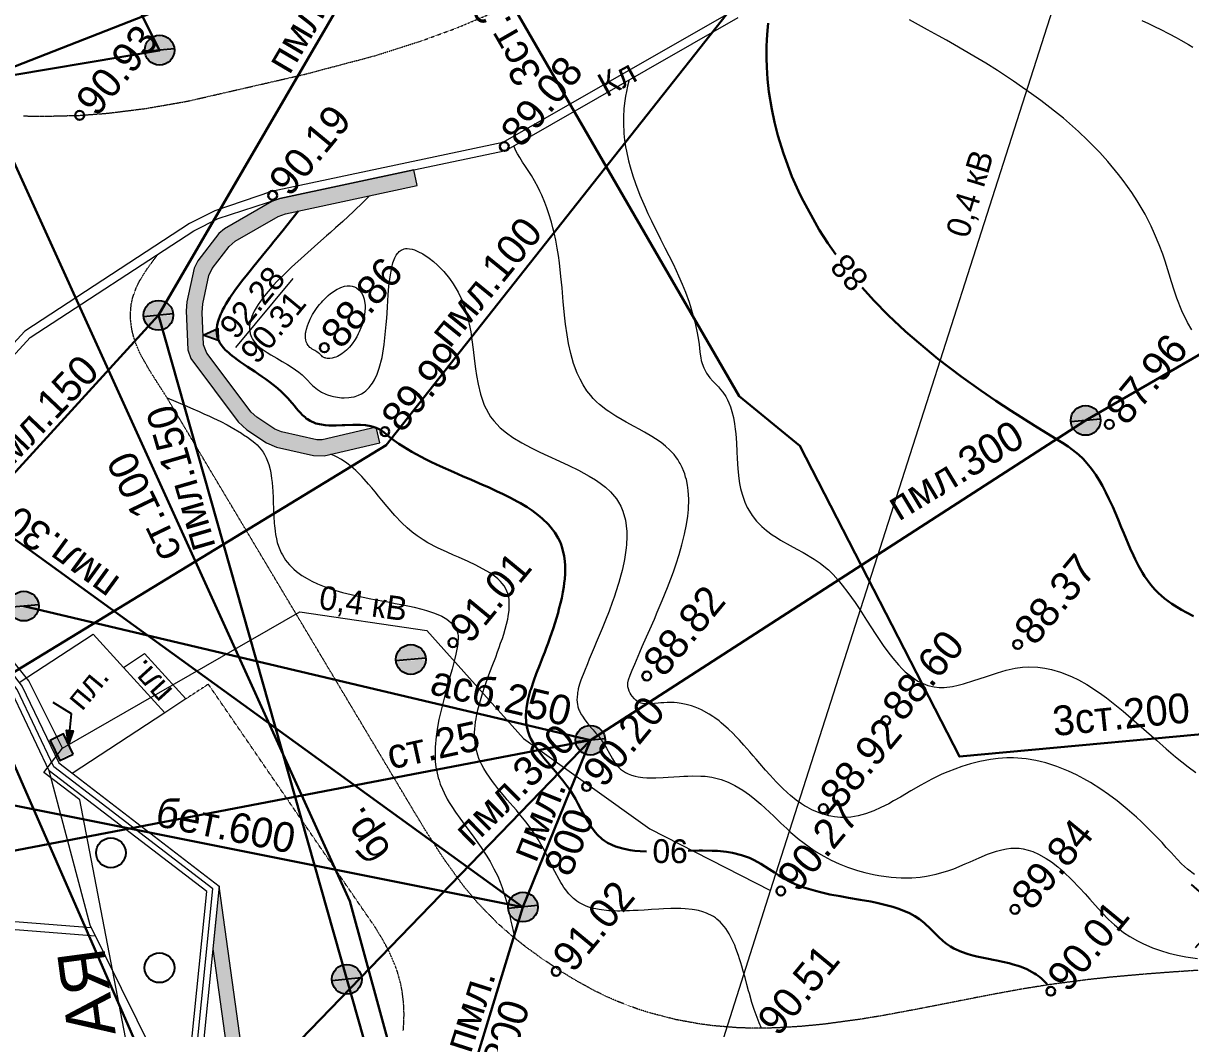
# Model space of a CAD drawing. Header units: millimetres. Extents: x -2893842 to -949497, y -1203244 to 262218.
# Drawn here: x -2392856 to -2353639, y -675612 to -641846 of the extents above; entities that cross this region are included whole.
import ezdxf

# ---------------------------------------------------------------- set-up
doc = ezdxf.new("R2010")
doc.units = ezdxf.units.MM
doc.linetypes.add('g5_01_5x1_5', pattern=[1.5, 0.75, -0.75])
doc.layers.get('0').update_dxf_attribs({"lineweight": 5})
for name, color, linetype in [('!!!_ Размеры', 7, 'Continuous'), ('02_сетка', 253, 'Continuous'), ('03_Здания и строения', 253, 'Continuous'), ('06_Инженерно-технические сооружения', 253, 'Continuous'), ('07_Объекты электропередачи', 253, 'Continuous'), ('08_Поребрики', 253, 'Continuous'), ('10_Границы покрытий и угодий', 253, 'Continuous'), ('14_Ограждения', 253, 'Continuous'), ('19_Горизонтали', 253, 'Continuous'), ('30_Канализация', 253, 'Continuous'), ('31_Водопровод', 253, 'Continuous'), ('32_Теплосеть', 253, 'Continuous'), ('37_Кабель низкого напряжения', 253, 'Continuous'), ('44_Крышки колодцев', 253, 'Continuous'), ('_Высоты_Блок', 253, 'Continuous')]:
    doc.layers.add(name, color=color, linetype=linetype)
doc.styles.add('LIKE14', font='p131.shx')
doc.styles.add('LIKE17', font='d431.shx')
doc.styles.add('LIKE32', font='peteri.shx')
doc.styles.add('LIKE36', font='pragmai.shx')
doc.styles.add('Line_GUGK', font='')
doc.styles.get('Line_GUGK').set_extended_font_data('Bm431', italic=True)
doc.linetypes.add('g5_119_3', pattern='A,4,-1,[31,GUGK_2005.shx,S=0.1,R=0,X=0,Y=0],4,[31,GUGK_2005.shx,S=0.1,R=180,X=0,Y=0],-1', length=10)
doc.linetypes.add('g5_122_d', pattern='A,1,-1,1.5,-0.4,["Др",Line_GUGK,S=1,R=0,X=0,Y=-0.5],-2.4,1.5,-1,4,-1,4,-1,3', length=21.8)
doc.linetypes.add('g5_122_k', pattern='A,1,-1,1.5,-0.4,["К",Line_GUGK,S=1,R=0,X=0,Y=-0.5],-1.5,1.5,-1,4,-1,4,-1,3', length=20.9)
doc.linetypes.add('g5_122_kl', pattern='A,1,-1,1.5,-0.4,["Кл",Line_GUGK,S=1,R=0,X=0,Y=-0.5],-2.4,1.5,-1,4,-1,4,-1,3', length=21.8)
doc.linetypes.add('g5_122_kn', pattern='A,1,-1,1.5,-0.4,["Кн",Line_GUGK,S=1,R=0,X=0,Y=-0.5],-2.4,1.5,-1,4,-1,4,-1,3', length=21.8)
doc.linetypes.add('g5_122_t', pattern='A,1,-1,1.5,-0.4,["Т",Line_GUGK,S=1,R=0,X=0,Y=-0.5],-1.5,1.5,-1,4,-1,4,-1,3', length=20.9)
doc.linetypes.add('g5_122_v', pattern='A,1,-1,1.5,-0.4,["В",Line_GUGK,S=1,R=0,X=0,Y=-0.5],-1.5,1.5,-1,4,-1,4,-1,3', length=20.9)
doc.linetypes.add('g5_280_1', pattern='A,0.001,[21,GUGK_2005.shx,S=1,R=180,X=0,Y=0],2', length=2.001)
doc.linetypes.add('g5_472', pattern='A,0,-4,[25,GUGK_2005.shx,S=0.4,R=0,X=0,Y=-0.2],0', length=4)

# ---------------------------------------------------------------- blocks, each defined once
blk = doc.blocks.new('BL_333')
at = {"color": 0}
for p, q in [((0, -3), (0, 3)), ((-3, 0), (3, 0))]:
    blk.add_line(p, q, dxfattribs=at)
blk = doc.blocks.new('g5_117')
h = blk.add_hatch(color=255)
h.paths.add_polyline_path([(-0.299, 0.352), (0.352, -0.299, 0.177899), (0.463, 0, 0.639215)])
h.paths.add_polyline_path([(-0.352, 0.299, 0.177899), (-0.463, 0, 0.639215), (0.299, -0.352)])
at = {"color": 0}
blk.add_lwpolyline([(0.354, -0.354), (-0.354, 0.354)], dxfattribs=at)
blk.add_circle((0, 0), 0.5, dxfattribs=at)
blk = doc.blocks.new('g5_113c')
blk.add_hatch(color=255).paths.add_polyline_path([(-0.331, 0.029), (0.331, 0.029), (0.331, 0.471), (-0.331, 0.471)])
at = {"color": 0}
blk.add_lwpolyline([(-0.375, 0), (0.375, 0), (0.375, 0.5), (-0.375, 0.5)], close=True, dxfattribs=at)
blk = doc.blocks.new('g5_113b')
blk.add_hatch(color=0).paths.add_polyline_path([(0, 0), (0.066, 0.482), (0.285, 0.395)])
at = {"color": 0}
blk.add_lwpolyline([(0.175, 0.439), (0.383, 0.957), (-0.089, 1.496)], dxfattribs=at)
blk.add_lwpolyline([(0, 0), (0.066, 0.482), (0.285, 0.395)], close=True, dxfattribs=at)
blk = doc.blocks.new('g5_368')
at = {"color": 0}
blk.add_circle((0, 0), 0.5, dxfattribs=at)
blk = doc.blocks.new('g5_330a')
blk.add_hatch(color=0).paths.add_polyline_path([(0, 0), (-0.2, 0.5), (0.2, 0.5)])
at = {"color": 0}
blk.add_lwpolyline([(0, 0), (-0.2, 0.5), (0.2, 0.5)], close=True, dxfattribs=at)
blk = doc.blocks.new('Топо_07.04.17')
at = {"layer": '06_Инженерно-технические сооружения', "linetype": 'Continuous', "lineweight": 20}
for points in [[(-511164, -488554), (-511227, -488017), (-513079, -488238), (-513250, -488220), (-514401, -487824), (-514614, -487704), (-515171, -487242), (-515340, -487049), (-516599, -484910), (-516675, -484624), (-516599, -483536), (-516544, -483248), (-516232, -482332), (-516101, -482111), (-515450, -481439), (-515231, -481283), (-513702, -480624), (-513447, -480558), (-508945, -480116), (-508998, -479578), (-513574, -480028), (-513852, -480101), (-515537, -480827), (-515743, -480966), (-516551, -481799), (-516698, -482024), (-517070, -483118), (-517131, -483415), (-517223, -484730), (-517153, -485034), (-515807, -487320), (-515554, -487627), (-514948, -488128), (-514626, -488317), (-513424, -488731), (-513074, -488781)], [(-513401, -543443), (-513225, -543685), (-513029, -543808), (-512818, -543412), (-512756, -542862), (-512946, -542315), (-516493, -537785), (-516764, -537301), (-518855, -532187), (-518823, -531570), (-517759, -530003), (-517549, -529294), (-518202, -502746), (-518652, -504816), (-518051, -529227), (-518217, -529786), (-519346, -531449), (-519325, -532360), (-517215, -537518), (-516910, -538063), (-513391, -542558), (-513266, -542918), (-513304, -543261)]]:
    blk.add_hatch(color=7, dxfattribs=at).paths.add_polyline_path(points)
at = {"layer": '06_Инженерно-технические сооружения', "color": 7, "linetype": 'Continuous', "lineweight": 20}
for points in [[(-511164, -488554), (-511227, -488017), (-513079, -488238), (-513250, -488220), (-514401, -487824), (-514614, -487704), (-515171, -487242), (-515340, -487049), (-516599, -484910), (-516675, -484624), (-516599, -483536), (-516544, -483248), (-516232, -482332), (-516101, -482111), (-515450, -481439), (-515231, -481283), (-513702, -480624), (-513447, -480558), (-508945, -480116), (-508998, -479578), (-513574, -480028), (-513852, -480101), (-515537, -480827), (-515743, -480966), (-516551, -481799), (-516698, -482024), (-517070, -483118), (-517131, -483415), (-517223, -484730), (-517153, -485034), (-515807, -487320), (-515554, -487627), (-514948, -488128), (-514626, -488317), (-513424, -488731), (-513074, -488781)], [(-520574, -495082), (-519816, -494700), (-518605, -496370), (-519363, -496753)], [(-513401, -543443), (-513225, -543685), (-513029, -543808), (-512818, -543412), (-512756, -542862), (-512946, -542315), (-516493, -537785), (-516764, -537301), (-518855, -532187), (-518823, -531570), (-517759, -530003), (-517549, -529294), (-518202, -502746), (-518652, -504816), (-518051, -529227), (-518217, -529786), (-519346, -531449), (-519325, -532360), (-517215, -537518), (-516910, -538063), (-513391, -542558), (-513266, -542918), (-513304, -543261)]]:
    blk.add_lwpolyline(points, close=True, dxfattribs=at)
at = {"layer": '06_Инженерно-технические сооружения', "color": 7, "linetype": 'g5_280_1', "lineweight": 20}
for points in [[(-511227, -488017), (-513079, -488238), (-513250, -488220), (-514401, -487824), (-514614, -487704), (-515171, -487242), (-515340, -487049), (-516599, -484910), (-516675, -484624), (-516599, -483536), (-516544, -483248), (-516232, -482332), (-516101, -482111), (-515450, -481439), (-515231, -481283), (-513702, -480624), (-513447, -480558), (-508945, -480116)], [(-513029, -543808), (-512818, -543412), (-512756, -542862), (-512946, -542315), (-516493, -537785), (-516764, -537301), (-518855, -532187), (-518823, -531570), (-517759, -530003), (-517549, -529294), (-518202, -502746)]]:
    blk.add_lwpolyline(points, dxfattribs=at)
at = {"layer": '06_Инженерно-технические сооружения', "color": 7, "linetype": 'Continuous', "lineweight": 20}
for points in [[(-515606, -484837), (-513436, -482744)], [(-524105, -495198), (-521458, -493863), (-520574, -495082), (-519363, -496753), (-522682, -498426)]]:
    blk.add_lwpolyline(points, dxfattribs=at)
at = {"layer": '08_Поребрики', "color": 7, "linetype": 'Continuous', "lineweight": 20}
blk.add_lwpolyline([(-520241, -510253), (-522661, -503554), (-523442, -498249)], dxfattribs=at)
at = {"layer": '10_Границы покрытий и угодий', "color": 7, "linetype": 'g5_01_5x1_5', "lineweight": 20}
for points in [[(-521825, -476300), (-521061, -476394), (-519943, -476493), (-518985, -476528), (-517706, -476513), (-516298, -476429), (-512303, -475978), (-509842, -475618), (-508220, -475293), (-507042, -475008), (-505238, -474481), (-503697, -473937), (-502071, -473255), (-500275, -472334), (-498879, -471455), (-497345, -470315), (-493776, -467172)], [(-485836, -509263), (-486666, -509225), (-487642, -509188), (-488788, -509161), (-489541, -509156), (-490831, -509177), (-491761, -509219), (-492898, -509296), (-493952, -509381), (-495167, -509481), (-496553, -509580), (-497308, -509618), (-498539, -509644), (-499319, -509631), (-500134, -509587), (-500622, -509543), (-500983, -509501), (-501462, -509430), (-502222, -509280), (-502695, -509163), (-503459, -508932), (-504327, -508599), (-504702, -508431), (-505337, -508105), (-505729, -507877), (-506107, -507635), (-506657, -507244), (-507082, -506912), (-507714, -506377), (-508172, -505959), (-508641, -505491), (-509052, -505037), (-509637, -504285), (-510043, -503670), (-510600, -502686), (-511108, -501656), (-511373, -501080), (-518092, -486255), (-518581, -485256), (-518822, -484684), (-518927, -484341), (-518982, -484072), (-519009, -483845), (-519018, -483564), (-519004, -483344), (-518939, -483003), (-518862, -482775), (-518700, -482451), (-518557, -482231), (-518257, -481855), (-517848, -481421)], [(-512604, -508260), (-512555, -507999), (-512523, -507767), (-512505, -507599), (-512490, -507350), (-512492, -506957), (-512510, -506709), (-512572, -506306), (-512630, -506053), (-512769, -505596), (-512904, -505247), (-513132, -504745), (-517800, -495965), (-518605, -496370)]]:
    blk.add_lwpolyline(points, dxfattribs=at)
at = {"layer": '14_Ограждения', "color": 7, "linetype": 'Continuous', "lineweight": 20}
blk.add_lwpolyline([(-519650, -535548), (-520241, -510253), (-518640, -502879), (-523442, -498249), (-524384, -495509), (-524681, -495021), (-524510, -494917), (-524339, -494813), (-524019, -495338), (-523095, -498028), (-518202, -502746), (-519840, -510292), (-519253, -535413)], dxfattribs=at)
at = {"layer": '14_Ограждения', "color": 7, "linetype": 'g5_472', "lineweight": 20}
blk.add_lwpolyline([(-417936, -608061), (-432736, -600940), (-435788, -597400), (-438056, -595898), (-440809, -595548), (-447117, -597241), (-462924, -578936), (-467944, -572789), (-477797, -564631), (-488419, -558453), (-496499, -554395), (-513364, -543834), (-519452, -535480), (-520040, -510272), (-518421, -502813), (-523269, -498138), (-524202, -495423), (-524510, -494917)], dxfattribs=at)
at = {"layer": '19_Горизонтали', "color": 42, "linetype": 'Continuous', "lineweight": 20}
for points in [[(-484121, -477351), (-483910, -477480), (-483709, -477606), (-483551, -477707), (-483265, -477895), (-483048, -478043), (-482896, -478150), (-482655, -478328), (-482525, -478429)], [(-483629, -487863), (-483749, -487601), (-483891, -487194), (-484009, -486746), (-484068, -486471), (-484124, -486189), (-484174, -485920), (-484261, -485470), (-484312, -485230), (-484394, -484899), (-484505, -484514), (-484592, -484253), (-484753, -483829), (-484964, -483351), (-485115, -483046), (-485350, -482619), (-485485, -482396), (-485790, -481929), (-486029, -481596), (-486390, -481133), (-486661, -480813), (-487114, -480316), (-487800, -479634), (-488081, -479375), (-488636, -478888), (-489138, -478472), (-489500, -478184), (-489867, -477902), (-490473, -477451), (-490725, -477269), (-490969, -477094), (-491315, -476851), (-491880, -476444)], [(-501470, -477392), (-501541, -477591), (-501602, -477768), (-501650, -477920), (-501710, -478146), (-501752, -478341), (-501797, -478606), (-501821, -478801), (-501844, -479162), (-501846, -479379), (-501839, -479611), (-501829, -479760), (-501795, -480089), (-501764, -480294), (-501707, -480606), (-501648, -480872), (-501540, -481284), (-501413, -481702), (-501342, -481917), (-501251, -482181), (-501018, -482821), (-500904, -483127), (-500804, -483397), (-500696, -483699), (-500617, -483930), (-500555, -484119), (-500467, -484409), (-500391, -484685), (-500307, -485039), (-500267, -485230), (-500237, -485392), (-500188, -485714), (-500153, -486030), (-500136, -486274), (-500129, -486491), (-500130, -486729), (-500129, -486877), (-500126, -486941), (-500119, -487026), (-500105, -487128), (-500067, -487283), (-500032, -487381), (-499989, -487476), (-499947, -487555), (-499896, -487639), (-499812, -487760), (-499715, -487888), (-499648, -487976), (-499583, -488069), (-499518, -488172), (-499441, -488324), (-499394, -488443), (-499360, -488546), (-499323, -488685), (-499293, -488841), (-499265, -489054), (-499251, -489267), (-499246, -489451), (-499247, -489605), (-499258, -489914), (-499275, -490211), (-499289, -490432), (-499308, -490781), (-499312, -491112), (-499306, -491275), (-499291, -491449), (-499263, -491641), (-499200, -491919), (-499139, -492104), (-499085, -492236), (-499004, -492398), (-498879, -492601), (-498731, -492793), (-498589, -492946), (-498411, -493112), (-498294, -493210), (-498150, -493321), (-497849, -493537), (-497641, -493682), (-497442, -493822), (-497100, -494084), (-496920, -494242), (-496806, -494354), (-496671, -494501), (-496528, -494675), (-496379, -494879), (-496261, -495057), (-496100, -495323), (-495900, -495686), (-495770, -495939), (-495583, -496316), (-495328, -496832), (-495125, -497225), (-494968, -497503), (-494856, -497686), (-494692, -497929), (-494579, -498078), (-494486, -498189), (-494252, -498425), (-494100, -498547), (-493940, -498650), (-493787, -498728), (-493578, -498803), (-493419, -498839), (-493254, -498859), (-492965, -498858), (-492770, -498840), (-492595, -498815), (-492229, -498745), (-491832, -498659), (-491417, -498572), (-491111, -498521), (-491111, -498521), (-490804, -498489), (-490556, -498484), (-490356, -498495), (-490044, -498540), (-489811, -498596), (-489602, -498664), (-489308, -498786), (-488960, -498972), (-488736, -499115), (-488478, -499301), (-488082, -499628), (-487866, -499826), (-487611, -500075), (-487362, -500331), (-487042, -500676), (-486365, -501427), (-486071, -501749), (-485792, -502046), (-485401, -502439), (-485174, -502651)], [(-485596, -506046), (-485809, -505848), (-485809, -505848), (-485992, -505642), (-486123, -505475), (-486301, -505232), (-486439, -505037), (-486564, -504865), (-486697, -504686), (-486859, -504476), (-487011, -504286), (-487171, -504093), (-487319, -503922), (-487598, -503616), (-487906, -503301), (-488168, -503054), (-488406, -502846), (-488727, -502587), (-488928, -502439), (-489160, -502281), (-489412, -502124), (-489788, -501921), (-490138, -501763), (-490319, -501694), (-490465, -501644), (-490779, -501554), (-491204, -501473), (-491423, -501449), (-491711, -501434), (-491980, -501436), (-492341, -501462), (-492662, -501505), (-492954, -501560), (-492954, -501560), (-493449, -501686), (-493654, -501749), (-494013, -501875), (-494013, -501875), (-494399, -502032), (-494756, -502189), (-495120, -502352), (-495366, -502458), (-495540, -502529), (-495815, -502632), (-496063, -502710), (-496357, -502781), (-496608, -502818), (-496859, -502831), (-497030, -502825), (-497205, -502803), (-497397, -502763), (-497524, -502726), (-497581, -502707), (-497687, -502668), (-497786, -502626), (-497919, -502562), (-498008, -502514), (-498125, -502443), (-498276, -502340), (-498356, -502279), (-498453, -502201), (-498613, -502058), (-498784, -501887), (-498882, -501780), (-499026, -501612), (-499218, -501368), (-499393, -501129), (-499525, -500941), (-499689, -500701), (-499794, -500546), (-499883, -500414), (-499982, -500269), (-500150, -500027), (-500279, -499849), (-500386, -499707), (-500472, -499597), (-500618, -499421), (-500742, -499282), (-500826, -499193), (-500892, -499127), (-501022, -499005), (-501083, -498951), (-501190, -498864), (-501440, -498688), (-501528, -498635), (-501637, -498576), (-501755, -498519), (-501925, -498451), (-502086, -498399), (-502217, -498366), (-502321, -498345), (-502426, -498328), (-502554, -498314), (-502665, -498307), (-502770, -498304), (-502859, -498303), (-502985, -498301), (-503078, -498298), (-503169, -498291), (-503253, -498280), (-503308, -498269), (-503381, -498249), (-503421, -498234), (-503485, -498202), (-503526, -498175), (-503587, -498121), (-503634, -498065), (-503693, -497975), (-503722, -497920), (-503749, -497861), (-503774, -497791), (-503793, -497714), (-503802, -497643), (-503801, -497576), (-503789, -497503), (-503759, -497410), (-503686, -497257), (-503601, -497105), (-503490, -496907), (-503276, -496535), (-503171, -496353), (-502993, -496047), (-502854, -495808), (-502664, -495480), (-502540, -495262), (-502331, -494890), (-502105, -494473), (-501961, -494196), (-501852, -493978), (-501726, -493716), (-501592, -493417), (-501463, -493109), (-501334, -492761), (-501235, -492450), (-501162, -492177), (-501115, -491954), (-501115, -491954), (-501065, -491614), (-501048, -491321), (-501052, -491132), (-501069, -490945), (-501082, -490858), (-501102, -490752), (-501121, -490669), (-501163, -490527), (-501214, -490389), (-501238, -490333), (-501282, -490241), (-501316, -490179), (-501382, -490068), (-501503, -489898), (-501633, -489750), (-501769, -489616), (-501939, -489467), (-502054, -489375), (-502287, -489200), (-502452, -489082), (-502606, -488974), (-502856, -488798), (-502985, -488706), (-503183, -488558), (-503396, -488386), (-503481, -488311), (-503593, -488204), (-503684, -488109), (-503771, -488009), (-503870, -487883), (-503941, -487780), (-504050, -487603), (-504157, -487391), (-504239, -487194), (-504309, -486984), (-504394, -486650), (-504452, -486300), (-504487, -485959), (-504503, -485669), (-504512, -485300), (-504512, -485099), (-504504, -484553), (-504493, -484081), (-504487, -483691), (-504488, -483234), (-504494, -482984), (-504505, -482735), (-504524, -482462), (-504548, -482206), (-504568, -482044), (-504597, -481845), (-504649, -481556), (-504694, -481349), (-504743, -481158), (-504818, -480903), (-504865, -480762), (-504912, -480632), (-505006, -480397), (-505089, -480214), (-505212, -479966), (-505272, -479849), (-505334, -479728), (-505413, -479566), (-505470, -479437), (-505505, -479351), (-505536, -479267), (-505570, -479158)], [(-510569, -480275), (-510798, -480454), (-511167, -480740), (-511562, -481029), (-511829, -481219), (-512012, -481347), (-512156, -481448), (-512372, -481599), (-512597, -481756), (-512968, -482017), (-513095, -482107), (-513324, -482274), (-513440, -482360), (-513598, -482479), (-513809, -482644), (-513987, -482789), (-514110, -482893), (-514169, -482945), (-514396, -483155), (-514538, -483297), (-514610, -483376), (-514702, -483483), (-514782, -483585), (-514854, -483687), (-514915, -483783), (-514954, -483854), (-515005, -483964), (-515049, -484090), (-515069, -484173), (-515080, -484256), (-515083, -484333), (-515075, -484435), (-515049, -484544), (-515024, -484614), (-514988, -484686), (-514950, -484750), (-514907, -484810), (-514802, -484927), (-514741, -484987), (-514582, -485122), (-514472, -485208), (-514284, -485347), (-514115, -485471), (-513948, -485597), (-513834, -485688), (-513699, -485804), (-513600, -485896), (-513502, -485998), (-513397, -486123), (-513191, -486387), (-513045, -486541), (-512912, -486647), (-512785, -486725), (-512723, -486758), (-512625, -486803), (-512532, -486839), (-512341, -486894), (-512273, -486908), (-512177, -486923), (-512023, -486933), (-511950, -486931), (-511847, -486922), (-511805, -486916), (-511754, -486906), (-511690, -486889), (-511591, -486854), (-511496, -486807), (-511438, -486772), (-511384, -486734), (-511311, -486673), (-511229, -486592), (-511181, -486537), (-511105, -486438), (-511056, -486364), (-511010, -486287), (-510899, -486068), (-510765, -485718), (-510678, -485431), (-510642, -485295), (-510499, -484632), (-510459, -484421), (-510431, -484262), (-510392, -484045), (-510357, -483845), (-510320, -483646), (-510264, -483363), (-510192, -483057), (-510101, -482756), (-510042, -482604), (-510016, -482548), (-509987, -482492), (-509958, -482443), (-509933, -482404), (-509903, -482363), (-509854, -482307), (-509828, -482282), (-509787, -482249), (-509756, -482229), (-509722, -482211), (-509692, -482198), (-509665, -482189), (-509617, -482179), (-509575, -482175), (-509509, -482178), (-509440, -482191), (-509355, -482218), (-509279, -482251), (-509209, -482288), (-509168, -482312), (-509015, -482418), (-508819, -482583), (-508688, -482714), (-508568, -482847), (-508378, -483088), (-508217, -483333), (-508111, -483526), (-507978, -483825), (-507871, -484149), (-507778, -484567), (-507730, -484932), (-507709, -485199), (-507697, -485472), (-507690, -485800), (-507688, -486189), (-507685, -486448), (-507678, -486676), (-507661, -486973), (-507621, -487311), (-507535, -487699), (-507535, -487699), (-507370, -488105), (-507278, -488261), (-507087, -488511), (-506899, -488708), (-506703, -488882), (-506420, -489102), (-506127, -489304), (-505857, -489477), (-505600, -489634), (-505238, -489851), (-504935, -490036), (-504632, -490229), (-504298, -490461), (-504103, -490613), (-503955, -490740), (-503800, -490892), (-503645, -491071), (-503478, -491322), (-503415, -491449), (-503361, -491585), (-503310, -491756), (-503259, -492072), (-503250, -492263), (-503256, -492458), (-503271, -492627), (-503312, -492890), (-503333, -492992), (-503371, -493152), (-503434, -493374), (-503469, -493487), (-503557, -493740), (-503614, -493890), (-503711, -494128), (-503737, -494187), (-503829, -494393), (-503923, -494596), (-504010, -494773), (-504149, -495048), (-504298, -495331), (-504298, -495331), (-504444, -495602), (-504565, -495822), (-504691, -496046), (-504779, -496203), (-504989, -496575), (-505068, -496717), (-505199, -496952), (-505349, -497243), (-505406, -497368), (-505467, -497521), (-505478, -497551), (-505505, -497637), (-505514, -497671), (-505543, -497804), (-505552, -497871), (-505558, -497967), (-505557, -498027), (-505547, -498118), (-505526, -498219), (-505513, -498263), (-505495, -498315), (-505461, -498397), (-505436, -498452), (-505418, -498487), (-505388, -498542), (-505339, -498627), (-505302, -498686), (-505273, -498732), (-505239, -498784), (-505168, -498890), (-505132, -498942), (-505101, -498989), (-505051, -499063), (-504967, -499194), (-504910, -499290), (-504861, -499377), (-504815, -499468), (-504753, -499605), (-504672, -499796), (-504639, -499876), (-504592, -499983), (-504565, -500040), (-504515, -500137), (-504476, -500204), (-504412, -500295), (-504359, -500358), (-504328, -500390), (-504272, -500441), (-504207, -500491), (-504128, -500542), (-504016, -500601), (-503899, -500649), (-503802, -500681), (-503653, -500719), (-503514, -500746), (-503292, -500777), (-503217, -500785), (-502974, -500804), (-502805, -500813), (-502608, -500822), (-502420, -500831), (-502276, -500839), (-502143, -500848), (-501999, -500860), (-501707, -500896), (-501566, -500921), (-501348, -500975), (-501169, -501036), (-501043, -501088), (-500817, -501203), (-500604, -501337), (-500361, -501523), (-500159, -501703), (-499988, -501873), (-499809, -502066), (-499426, -502512), (-499214, -502766), (-499035, -502975), (-498912, -503116), (-498662, -503385), (-498556, -503490), (-498322, -503707), (-498141, -503857), (-497905, -504036), (-497677, -504191), (-497423, -504346), (-497156, -504492), (-496832, -504644), (-496603, -504738), (-496314, -504840), (-496146, -504892), (-495740, -504992), (-495406, -505050), (-495049, -505087), (-494769, -505097), (-494554, -505093), (-494218, -505065), (-493781, -504988), (-493613, -504946), (-493219, -504831), (-493043, -504775), (-492724, -504676), (-492429, -504592), (-492266, -504552), (-492119, -504522), (-491941, -504495), (-491777, -504481), (-491636, -504480), (-491534, -504485), (-491358, -504512), (-491221, -504547), (-491058, -504605), (-490913, -504673), (-490726, -504782), (-490487, -504955), (-490327, -505091), (-490138, -505274), (-489965, -505461), (-489711, -505766), (-489486, -506062), (-489324, -506287), (-489190, -506477), (-489031, -506703), (-488836, -506971), (-488637, -507229), (-488466, -507429), (-488186, -507713), (-487989, -507880), (-487757, -508052), (-487589, -508162), (-487277, -508339), (-487018, -508463), (-486752, -508574), (-486473, -508676), (-486202, -508761), (-485817, -508864)], [(-518092, -486255), (-517537, -486568), (-517275, -486716), (-517077, -486831), (-516922, -486921), (-516752, -487023), (-516619, -487105), (-516395, -487247), (-516193, -487382), (-516067, -487470), (-515744, -487716), (-515677, -487772), (-515562, -487872), (-515468, -487959), (-515424, -488002), (-515338, -488090), (-515270, -488166), (-515213, -488238), (-515145, -488337), (-515093, -488430), (-515053, -488517), (-515009, -488635), (-514977, -488750), (-514953, -488863), (-514928, -489029), (-514917, -489151), (-514909, -489340), (-514909, -489477), (-514913, -489632), (-514919, -489764), (-514933, -489990), (-514945, -490142), (-514961, -490347), (-514984, -490671), (-514989, -490783), (-514992, -490846), (-514994, -490917), (-514994, -491113), (-514990, -491224), (-514979, -491368), (-514962, -491501), (-514940, -491621), (-514909, -491742), (-514872, -491855), (-514841, -491933), (-514751, -492116), (-514705, -492193), (-514637, -492294), (-514508, -492454), (-514430, -492537), (-514263, -492692), (-514106, -492815), (-513952, -492922), (-513778, -493029), (-513564, -493146), (-513357, -493247), (-513189, -493322), (-512974, -493411), (-512697, -493516), (-512510, -493581), (-512302, -493651), (-512058, -493729), (-511693, -493842), (-511499, -493901), (-511259, -493974), (-511061, -494035), (-510789, -494123), (-510639, -494175), (-510392, -494266), (-510237, -494329), (-510016, -494431), (-509818, -494540), (-509752, -494582), (-509699, -494619), (-509594, -494702), (-509529, -494763), (-509462, -494838), (-509434, -494877), (-509388, -494950), (-509361, -495004), (-509335, -495062), (-509295, -495154), (-509281, -495224), (-509278, -495293), (-509285, -495374), (-509285, -495374), (-509309, -495512), (-509323, -495570), (-509355, -495687), (-509425, -495903), (-509476, -496043), (-509609, -496386), (-509754, -496744), (-509843, -496964), (-509933, -497191), (-510017, -497406), (-510176, -497844), (-510235, -498021), (-510310, -498266), (-510394, -498578), (-510466, -498926), (-510492, -499102), (-510511, -499292), (-510517, -499404), (-510517, -499591), (-510508, -499747), (-510480, -499961), (-510464, -500046), (-510435, -500177), (-510385, -500357), (-510343, -500484), (-510258, -500702), (-510204, -500826), (-510139, -500965), (-510031, -501176), (-509914, -501390), (-509764, -501651), (-509683, -501791), (-509595, -501942), (-509516, -502079), (-509401, -502284), (-509312, -502449), (-509172, -502725), (-509067, -502954), (-508964, -503204), (-508869, -503472), (-508809, -503672), (-508761, -503860), (-508700, -504159), (-508672, -504343), (-508615, -504828), (-508601, -504971), (-508582, -505158), (-508555, -505407), (-508531, -505601)], [(-500636, -509542), (-500694, -509357), (-500768, -509072), (-500808, -508891), (-500857, -508645), (-500909, -508341), (-500924, -508245), (-500957, -508031), (-500994, -507789), (-501029, -507566), (-501059, -507390), (-501079, -507276), (-501105, -507142), (-501129, -507024), (-501187, -506780), (-501218, -506668), (-501240, -506596), (-501288, -506452), (-501331, -506337), (-501358, -506274), (-501406, -506170), (-501452, -506082), (-501500, -506002), (-501566, -505902), (-501617, -505836), (-501656, -505790), (-501713, -505729), (-501757, -505687), (-501822, -505631), (-501877, -505589), (-501993, -505515), (-502042, -505488), (-502153, -505434), (-502295, -505379), (-502422, -505339), (-502500, -505318), (-502737, -505267), (-502873, -505245), (-503031, -505224), (-503216, -505204), (-503458, -505185), (-503616, -505176), (-503855, -505163), (-503971, -505158), (-504110, -505151), (-504312, -505141), (-504481, -505131), (-504597, -505123), (-504698, -505115), (-504920, -505094), (-505002, -505084), (-505093, -505072), (-505289, -505041), (-505364, -505026), (-505528, -504988), (-505606, -504967), (-505719, -504932), (-505791, -504906), (-505912, -504857), (-505971, -504830), (-506051, -504788), (-506172, -504714), (-506258, -504651), (-506316, -504602), (-506386, -504535), (-506422, -504496), (-506490, -504416), (-506557, -504326), (-506597, -504266), (-506646, -504187), (-506699, -504092), (-506751, -503990), (-506788, -503912), (-506832, -503813), (-506832, -503813), (-506944, -503533), (-507019, -503329), (-507062, -503207), (-507129, -503022), (-507152, -502957), (-507248, -502703), (-507304, -502567), (-507381, -502392), (-507432, -502286), (-507481, -502189), (-507581, -502003), (-507718, -501770), (-507912, -501466), (-507994, -501341), (-508088, -501202), (-508173, -501077), (-508258, -500953), (-508333, -500843), (-508530, -500543), (-508622, -500397), (-508686, -500290), (-508772, -500137), (-508853, -499981), (-508925, -499824), (-508976, -499696), (-509019, -499574), (-509051, -499465), (-509078, -499351), (-509110, -499147), (-509119, -499020), (-509120, -498942), (-509116, -498802), (-509096, -498594), (-509073, -498456), (-509053, -498362), (-509022, -498233), (-508995, -498133), (-508968, -498044), (-508941, -497959), (-508898, -497837), (-508682, -497309), (-508576, -497081), (-508531, -496988), (-508445, -496812), (-508398, -496719), (-508253, -496434), (-508106, -496146), (-508024, -495982), (-507951, -495837), (-507887, -495705), (-507813, -495550), (-507749, -495410), (-507682, -495252), (-507617, -495087), (-507560, -494925), (-507534, -494840), (-507482, -494636), (-507457, -494493), (-507444, -494357), (-507442, -494274), (-507445, -494201), (-507452, -494132), (-507463, -494070), (-507482, -493990), (-507510, -493907), (-507557, -493804), (-507610, -493713), (-507654, -493649), (-507733, -493550), (-507797, -493481), (-507877, -493403), (-507982, -493312), (-508417, -493004), (-508662, -492854), (-508966, -492678), (-509127, -492585), (-509333, -492465), (-509634, -492279), (-509634, -492279), (-509934, -492075), (-510078, -491965), (-510263, -491808), (-510416, -491662), (-510571, -491497), (-510726, -491315), (-510938, -491036), (-511162, -490711), (-511310, -490484), (-511409, -490331), (-511506, -490180), (-511604, -490030), (-511696, -489893), (-511821, -489715), (-511890, -489620), (-511999, -489480), (-512069, -489396), (-512209, -489241), (-512337, -489115), (-512501, -488976), (-512665, -488859), (-512846, -488754)]]:
    blk.add_lwpolyline(points, dxfattribs=at)
at = {"layer": '19_Горизонтали', "color": 42, "linetype": 'Continuous', "lineweight": 30}
for points in [[(-495229, -484004), (-495452, -483592), (-495687, -483115), (-496160, -481963), (-496234, -481749), (-496395, -481227), (-496593, -480435), (-496710, -479808), (-496773, -479349), (-496816, -478905), (-496844, -478316), (-496843, -477891), (-496825, -477481), (-496800, -477182), (-496754, -476802), (-496717, -476563), (-496660, -476270), (-496605, -476027)], [(-503806, -503212), (-503811, -503211), (-504019, -503176), (-504189, -503141), (-504343, -503102), (-504446, -503071), (-504589, -503022), (-504710, -502973), (-504820, -502921), (-504936, -502857), (-505072, -502766), (-505169, -502688), (-505235, -502628), (-505389, -502452), (-505437, -502385), (-505534, -502225), (-505643, -502005), (-505714, -501843), (-505784, -501671), (-505836, -501542), (-505913, -501348), (-505981, -501186), (-506071, -500985), (-506146, -500837), (-506215, -500711), (-506331, -500516), (-506424, -500371), (-506543, -500191), (-506610, -500093), (-506668, -500007), (-506770, -499857), (-506877, -499694), (-507024, -499454), (-507116, -499285), (-507191, -499126), (-507238, -499009), (-507271, -498907), (-507315, -498726), (-507334, -498581), (-507338, -498456), (-507318, -498198), (-507270, -497959), (-507193, -497704), (-507164, -497625), (-507078, -497411), (-507046, -497336), (-506924, -497077), (-506814, -496858), (-506667, -496576), (-506530, -496317), (-506451, -496164), (-506386, -496038), (-506306, -495880), (-506229, -495725), (-506067, -495386), (-505932, -495084), (-505856, -494905), (-505811, -494792), (-505737, -494598), (-505679, -494433), (-505616, -494236), (-505565, -494056), (-505535, -493940), (-505503, -493795), (-505473, -493627), (-505456, -493510), (-505440, -493331), (-505434, -493119), (-505437, -493035), (-505469, -492759), (-505496, -492637), (-505522, -492544), (-505567, -492419), (-505660, -492216), (-505762, -492044), (-505842, -491928), (-506031, -491698), (-506155, -491567), (-506338, -491397), (-506491, -491267), (-506698, -491107), (-506782, -491045), (-507034, -490870), (-507243, -490735), (-507446, -490609), (-507703, -490454), (-507891, -490345), (-508238, -490146), (-508528, -489981), (-508805, -489822), (-509239, -489567), (-509515, -489396), (-509701, -489277), (-510129, -488980), (-510398, -488773), (-510535, -488659), (-510679, -488531), (-510833, -488382), (-510977, -488232), (-511081, -488136), (-511156, -488083), (-511294, -488009), (-511395, -487969), (-511577, -487916), (-511737, -487885), (-511858, -487868), (-511999, -487853), (-512261, -487833), (-512348, -487827), (-512551, -487811), (-512632, -487803), (-512798, -487782), (-512915, -487761), (-513041, -487731), (-513104, -487712), (-513163, -487692), (-513224, -487667), (-513289, -487636), (-513363, -487593), (-513407, -487563), (-513490, -487495), (-513524, -487463), (-513563, -487424), (-513638, -487339), (-513710, -487246), (-513754, -487184), (-513823, -487084), (-513876, -487003), (-513939, -486907), (-514013, -486797), (-514059, -486731), (-514107, -486665), (-514198, -486550), (-514265, -486469), (-514364, -486360), (-514423, -486297), (-514515, -486204), (-514605, -486117), (-514723, -486008), (-514845, -485899), (-514949, -485808), (-515070, -485706), (-515178, -485615), (-515295, -485517), (-515398, -485430), (-515514, -485330), (-515597, -485255), (-515696, -485163), (-515766, -485094), (-515826, -485033), (-515877, -484976), (-515959, -484878), (-516027, -484785), (-516079, -484701), (-516113, -484634), (-516140, -484573), (-516172, -484469), (-516187, -484382), (-516192, -484286), (-516187, -484203), (-516170, -484101), (-516149, -484020), (-516114, -483919), (-516070, -483818), (-515982, -483653), (-515959, -483615), (-515898, -483520), (-515838, -483434), (-515778, -483353), (-515615, -483150), (-515424, -482930), (-515126, -482614), (-514994, -482479), (-514843, -482327), (-514697, -482183), (-514255, -481751), (-514065, -481566), (-513937, -481441), (-513806, -481313), (-513588, -481098), (-513444, -480954), (-513010, -480515)], [(-484658, -497420), (-484872, -497279), (-485037, -497163), (-485248, -497002), (-485331, -496933), (-485555, -496726), (-485749, -496512), (-485843, -496393), (-485960, -496223), (-486136, -495909), (-486194, -495786), (-486298, -495540), (-486384, -495307), (-486430, -495176), (-486511, -494923), (-486668, -494389), (-486728, -494178), (-486805, -493910), (-486868, -493696), (-486937, -493474), (-487032, -493185), (-487111, -492966), (-487204, -492728), (-487294, -492523), (-487383, -492342), (-487476, -492171), (-487545, -492055), (-487690, -491838), (-487748, -491760), (-487888, -491594), (-488062, -491416), (-488202, -491288), (-488373, -491145), (-488474, -491064), (-489232, -490473), (-489968, -489881), (-490444, -489484), (-490899, -489091), (-491503, -488547), (-492215, -487864), (-492795, -487267), (-493188, -486834), (-493705, -486225), (-494134, -485677), (-494477, -485202)], [(-490922, -509181), (-490981, -509093), (-491019, -509042), (-491061, -508989), (-491112, -508932), (-491150, -508892), (-491201, -508843), (-491264, -508786), (-491312, -508747), (-491560, -508576), (-491736, -508481), (-491832, -508434), (-491994, -508363), (-492128, -508310), (-492329, -508238), (-492520, -508174), (-492639, -508135), (-492797, -508084), (-492956, -508033), (-493177, -507958), (-493305, -507911), (-493453, -507852), (-493670, -507752), (-493911, -507610), (-494019, -507530), (-494142, -507423), (-494244, -507320), (-494394, -507147), (-494483, -507036), (-494613, -506872), (-494811, -506642), (-494955, -506499), (-495098, -506382), (-495261, -506267), (-495605, -506075), (-495797, -505987), (-496142, -505853), (-496308, -505795), (-496512, -505730), (-496860, -505625), (-497239, -505516), (-497513, -505436), (-497844, -505333), (-498153, -505227), (-498320, -505164), (-498611, -505041), (-498690, -505005), (-498903, -504896), (-498965, -504861), (-499123, -504766), (-499320, -504630), (-499489, -504499), (-499617, -504393), (-499775, -504259), (-500035, -504049), (-500240, -503902), (-500390, -503812), (-500652, -503685), (-500939, -503581), (-501134, -503526), (-501437, -503459), (-501615, -503429), (-501939, -503385), (-502047, -503373), (-502408, -503340)]]:
    blk.add_lwpolyline(points, dxfattribs=at)
at = {"layer": '19_Горизонтали', "color": 42, "linetype": 'Continuous', "lineweight": 20}
blk.add_lwpolyline([(-512920, -485281), (-512982, -485234), (-513063, -485173), (-513098, -485144), (-513133, -485111), (-513170, -485068), (-513189, -485039), (-513215, -484985), (-513237, -484914), (-513247, -484841), (-513248, -484779), (-513239, -484689), (-513224, -484616), (-513215, -484582), (-513184, -484488), (-513139, -484383), (-513093, -484292), (-513052, -484220), (-513018, -484165), (-512922, -484026), (-512843, -483926), (-512768, -483839), (-512700, -483766), (-512648, -483714), (-512583, -483653), (-512530, -483606), (-512427, -483522), (-512328, -483449), (-512241, -483392), (-512181, -483356), (-512103, -483315), (-512010, -483273), (-511947, -483249), (-511879, -483228), (-511746, -483202), (-511659, -483198), (-511600, -483202), (-511560, -483208), (-511496, -483225), (-511461, -483239), (-511422, -483258), (-511358, -483300), (-511274, -483382), (-511245, -483419), (-511210, -483479), (-511174, -483566), (-511142, -483705), (-511136, -483925), (-511142, -483984), (-511167, -484132), (-511205, -484278), (-511232, -484359), (-511261, -484436), (-511310, -484550), (-511359, -484650), (-511433, -484781), (-511468, -484837), (-511533, -484932), (-511626, -485052), (-511714, -485151), (-511714, -485151), (-511812, -485247), (-511850, -485280), (-511922, -485337), (-512041, -485418), (-512077, -485438), (-512124, -485462), (-512252, -485514), (-512311, -485530), (-512361, -485541), (-512427, -485550), (-512508, -485552), (-512554, -485549), (-512601, -485541), (-512641, -485530), (-512669, -485519), (-512692, -485508), (-512710, -485498), (-512728, -485485), (-512738, -485476), (-512748, -485467), (-512773, -485440), (-512784, -485426), (-512798, -485408), (-512817, -485383), (-512831, -485366), (-512850, -485345), (-512875, -485320)], close=True, dxfattribs=at)
at = {"layer": '30_Канализация', "color": 3, "linetype": 'g5_122_d', "lineweight": 30}
for points in [[(-508141, -504594), (-533118, -496597), (-557806, -433742), (-561946, -421953), (-565036, -407341), (-565796, -402393)], [(-481719, -540699), (-505103, -539344), (-512420, -537863), (-516440, -508485), (-505260, -499283), (-487515, -490484), (-476758, -485792)], [(-523665, -492660), (-505260, -499283)]]:
    blk.add_lwpolyline(points, dxfattribs=at)
at = {"layer": '30_Канализация', "color": 7, "linetype": 'Continuous', "lineweight": 20}
for points in [[(-527868, -488436), (-522433, -483724), (-516569, -480779), (-515708, -480460), (-513574, -480028), (-508998, -479578), (-505849, -479278), (-497589, -475721)], [(-522423, -465786), (-492488, -455255), (-488219, -449391), (-487514, -451313), (-487355, -451339), (-488120, -449255), (-485535, -445316), (-481810, -449261), (-480962, -451051), (-480350, -452983), (-480190, -454869), (-480552, -456307), (-484688, -464210), (-488962, -466660), (-492113, -470293), (-494634, -473062), (-497733, -475478), (-505919, -479003), (-513828, -479758), (-515787, -480191), (-516681, -480522), (-522590, -483490), (-528262, -488406)]]:
    blk.add_lwpolyline(points, dxfattribs=at)
at = {"layer": '30_Канализация', "color": 12, "linetype": 'g5_122_k', "lineweight": 30}
for points in [[(-534770, -504008), (-533118, -496597), (-518071, -483465), (-501088, -460677)], [(-485157, -543224), (-485300, -539709), (-485414, -533877), (-498068, -533892), (-509693, -534306), (-514295, -506339), (-518071, -483465)]]:
    blk.add_lwpolyline(points, dxfattribs=at)
at = {"layer": '30_Канализация', "color": 132, "linetype": 'g5_122_kn', "lineweight": 30}
for points in [[(-527625, -528045), (-520536, -521242), (-520757, -510329), (-525393, -495352), (-510962, -488663), (-488021, -465539), (-485958, -464208)], [(-508141, -504594), (-528651, -485901)]]:
    blk.add_lwpolyline(points, dxfattribs=at)
at = {"layer": '30_Канализация', "color": 7, "linetype": 'Continuous', "lineweight": 20}
blk.add_lwpolyline([(-533981, -485928), (-533284, -485651), (-526429, -502905), (-522631, -503636), (-522520, -503943), (-526306, -503214), (-528078, -511769), (-528097, -511198), (-528474, -509984), (-527086, -503282), (-532961, -488494), (-538629, -491276), (-538956, -490612), (-533235, -487804)], close=True, dxfattribs=at)
at = {"layer": '30_Канализация', "color": 3, "linetype": 'g5_122_kl', "lineweight": 30}
blk.add_lwpolyline([(-513215, -520883), (-511199, -511623), (-508141, -504594), (-505260, -499283)], dxfattribs=at)
at = {"layer": '31_Водопровод', "color": 4, "linetype": 'g5_122_v', "lineweight": 30}
for points in [[(-477413, -545182), (-486191, -537379), (-503656, -536144), (-508795, -533797), (-509467, -532321), (-513897, -503738), (-523249, -474965), (-517028, -474636), (-520995, -463686)], [(-530095, -497497), (-523249, -474965), (-484764, -464730)], [(-529219, -501113), (-505260, -499283)]]:
    blk.add_lwpolyline(points, dxfattribs=at)
at = {"layer": '32_Теплосеть', "color": 200, "linetype": 'g5_122_t', "lineweight": 30}
blk.add_lwpolyline([(-474864, -539272), (-471540, -539102), (-472171, -518567), (-482507, -501445), (-493000, -501224), (-497148, -490251), (-498985, -488366), (-509054, -465324), (-516252, -468332), (-519542, -469341), (-520399, -468833), (-522158, -464110)], dxfattribs=at)
at = {"layer": '37_Кабель низкого напряжения', "color": 1, "linetype": 'g5_119_3', "lineweight": 20}
for points in [[(-502555, -523988), (-502746, -516352), (-502850, -511768), (-499816, -504978), (-483711, -469190), (-480961, -460250), (-478812, -453654), (-480940, -448470), (-485240, -442973), (-487447, -440883), (-487658, -436053), (-491812, -427933), (-494967, -427588), (-503980, -430586)], [(-530437, -521771), (-522167, -520830), (-521009, -519096), (-522529, -499332), (-523622, -498291), (-522906, -497548), (-523784, -495175), (-529521, -486062)], [(-522906, -497548), (-514478, -493900), (-510304, -495003), (-507491, -498974), (-503608, -502467), (-499816, -504978)]]:
    blk.add_lwpolyline(points, dxfattribs=at)
at = {"layer": '_Высоты_Блок', "color": 7, "linetype": 'Continuous', "lineweight": 30}
for centre in [(-519943, -476493, -67200), (-505884, -479141, -67200), (-513806, -479896, -67200), (-512654, -485176, -67200), (-510952, -488202, -67200), (-486740, -490705, -67200), (-509476, -495502, -67200), (-503133, -497352, -67200), (-490630, -497704, -67200), (-495323, -499743, -67200), (-505563, -500812, -67200), (-497741, -502446, -67200), (-499472, -505036, -67200), (-491727, -506534, -67200), (-507277, -506867, -67200), (-490839, -509401, -67200)]:
    blk.add_circle(centre, 150, dxfattribs=at)
at = {"layer": '02_сетка', "color": 92, "xscale": 500.0000000002746, "yscale": 500.0000000002746, "zscale": 500.0000000002746, "rotation": 42.22816425403256}
blk.add_blockref('BL_333', (-484728, -507483), dxfattribs=at)
at = {"layer": '06_Инженерно-технические сооружения', "color": 7, "linetype": 'Continuous', "lineweight": 20, "xscale": 1000.000000000001, "yscale": 1000.000000000001, "zscale": 1000.000000000001, "rotation": 266.1126448812879}
blk.add_blockref('g5_330a', (-516652, -484297, -67200), dxfattribs=at)
at = {"layer": '07_Объекты электропередачи', "color": 7, "linetype": 'Continuous', "lineweight": 20}
for name, p, xscale, yscale, zscale, rotation in [('g5_113b', (-522695, -497445, -67200), 999.9999999999998, 999.9999999999998, 999.9999999999998, 10.11031594818908), ('g5_113c', (-522701, -497430, -67200), 999.9999999999984, 999.9999999999984, 999.9999999999984, 109.1741422340254)]:
    blk.add_blockref(name, p, dxfattribs=dict(at, xscale=xscale, yscale=yscale, zscale=zscale, rotation=rotation))
at = {"layer": '10_Границы покрытий и угодий', "color": 7, "linetype": 'Continuous', "lineweight": 20, "xscale": 999.9999999999995, "yscale": 999.9999999999995, "zscale": 999.9999999999995, "rotation": 43.98139083737546}
for p in [(-521691, -501225, -67200), (-520506, -505244, -67200)]:
    blk.add_blockref('g5_368', p, dxfattribs=at)
at = {"layer": '44_Крышки колодцев', "color": 7, "linetype": 'Continuous', "lineweight": 20, "xscale": 999.9999999999995, "yscale": 999.9999999999995, "zscale": 999.9999999999995, "rotation": 43.98139083737546}
for p in [(-517028, -474621, 19420), (-518071, -483465, 105720), (-487515, -490484, 105720), (-523665, -492660, -67200), (-510948, -495906, 19420), (-505260, -499283, 19420), (-508141, -504594, 19420), (-514295, -506339, -67200)]:
    blk.add_blockref('g5_117', p, dxfattribs=at)
at = {"layer": '03_Здания и строения', "color": 7, "linetype": 'Continuous', "lineweight": 15, "style": 'LIKE14'}
blk.add_text('ул. ТЕНИСТАЯ', height=1600, rotation=91.1295, dxfattribs=at).set_placement((-521974, -519451, -67200))
at = {"layer": '06_Инженерно-технические сооружения', "color": 7, "linetype": 'Continuous', "lineweight": 15, "style": 'LIKE36'}
for s, rotation, p in [('92.28', 43.9814, (-515576, -484606, -67200)), ('90.31', 43.9814, (-514973, -485507, -67200)), ('пл.', 125.7102, (-518979, -496043, -67200)), ('пл.', 43.9814, (-522118, -496409, -67200))]:
    blk.add_text(s, height=800, rotation=rotation, dxfattribs=at).set_placement(p)
at = {"layer": '10_Границы покрытий и угодий', "color": 7, "linetype": 'Continuous', "lineweight": 15, "style": 'LIKE36'}
blk.add_text('бр.', height=1000, rotation=117.2075, dxfattribs=at).set_placement((-512279, -502218, -67200))
at = {"layer": '19_Горизонтали', "color": 42, "linetype": 'Continuous', "lineweight": 15, "style": 'LIKE36'}
for s, rotation, p in [('88', 126.0471, (-494174, -484906, -33200)), ('90', 172.9531, (-502376, -502962, -33200))]:
    blk.add_text(s, height=800, rotation=rotation, dxfattribs=at).set_placement(p)
at = {"layer": '30_Канализация', "color": 7, "linetype": 'Continuous', "lineweight": 15}
for s, height, rotation, style, p in [('пмл.150', 1000, 53.1052, 'LIKE32', (-512785, -475959, -67200)), ('Кл', 800, 22.1934, 'LIKE36', (-502290, -477895, -67200)), ('пмл.100', 1000, 44.4021, 'LIKE32', (-508470, -485695, -67200)), ('пмл.150', 1000, 40.0674, 'LIKE32', (-524050, -488400, -67200)), ('пмл.150', 1000, 99.7037, 'LIKE32', (-517030, -491389, 517900)), ('пмл.300', 1000, 137.4353, 'LIKE32', (-520304, -492122, -67200)), ('пмл.300', 1000, 24.7395, 'LIKE32', (-494132, -493155, -67200)), ('асб.250', 1000, 340.1612, 'LIKE32', (-510483, -497115, -67200)), ('пмл.300', 1000, 38.3556, 'LIKE32', (-509631, -502427, -67200)), ('бет.600', 1000, 341.9434, 'LIKE32', (-520154, -500475, -67200)), ('пмл.', 1000, 61.8046, 'LIKE32', (-507540, -503192, -67200)), ('800', 1000, 61.8046, 'LIKE32', (-506445, -503811, -67200)), ('пмл.', 1000, 65.7862, 'LIKE32', (-510441, -509309, -67200)), ('800', 1000, 65.7862, 'LIKE32', (-509187, -509968, -67200))]:
    blk.add_text(s, height=height, rotation=rotation, dxfattribs=dict(at, style=style)).set_placement(p)
at = {"layer": '31_Водопровод', "color": 7, "linetype": 'Continuous', "lineweight": 15, "style": 'LIKE32'}
for s, rotation, p in [('ст.100', 109.3132, (-518157, -491484, -67200)), ('ст.25', 5.9312, (-512038, -499505, -67200))]:
    blk.add_text(s, height=1000, rotation=rotation, dxfattribs=at).set_placement(p)
at = {"layer": '32_Теплосеть', "color": 7, "linetype": 'Continuous', "lineweight": 15, "style": 'LIKE32'}
for rotation, p in [(113.3761, (-504327, -476888, -67200)), (359.3791, (-489764, -500902, -67200))]:
    blk.add_text('3ст.200', height=1000, rotation=rotation, dxfattribs=at).set_placement(p)
at = {"layer": '37_Кабель низкого напряжения', "color": 7, "linetype": 'Continuous', "lineweight": 15, "style": 'LIKE32'}
for rotation, p in [(66.4972, (-490754, -483994, 57500)), (345.4993, (-513853, -493868, 57500))]:
    blk.add_text('0,4 кВ', height=800, rotation=rotation, dxfattribs=at).set_placement(p)
at = {"layer": '_Высоты_Блок', "color": 7, "linetype": 'Continuous', "lineweight": 20, "char_height": 1000, "attachment_point": 4, "rotation": 43.9814, "style": 'LIKE17'}
for s, insert in [('90.93', (-519727, -476284, -67200)), ('89.08', (-505668, -478932, -67200)), ('90.19', (-513590, -479688, -67200)), ('88.86', (-512439, -484968, -67200)), ('89.99', (-510736, -487993, -67200)), ('87.96', (-486524, -490497, -67200)), ('91.01', (-509260, -495294, -67200)), ('88.82', (-502917, -497144, -67200)), ('88.37', (-490415, -497496, -67200)), ('88.60', (-495107, -499534, -67200)), ('90.20', (-505347, -500604, -67200)), ('88.92', (-497525, -502237, -67200)), ('90.27', (-499256, -504828, -67200)), ('89.84', (-491511, -506326, -67200)), ('91.02', (-507061, -506658, -67200)), ('90.51', (-500460, -509561, -67200)), ('90.01', (-490623, -509192, -67200))]:
    blk.add_mtext(s, dxfattribs=dict(at, insert=insert))

msp = doc.modelspace()

# ---------------------------------------------------------------- block references
at = {"layer": '!!!_ Размеры', "color": 1, "lineweight": 0, "rotation": 6.471407436947433}
msp.add_blockref('Топо_07.04.17', (-1928038.79367, -112877.83782), dxfattribs=at)

doc.saveas('drawing.dxf')
